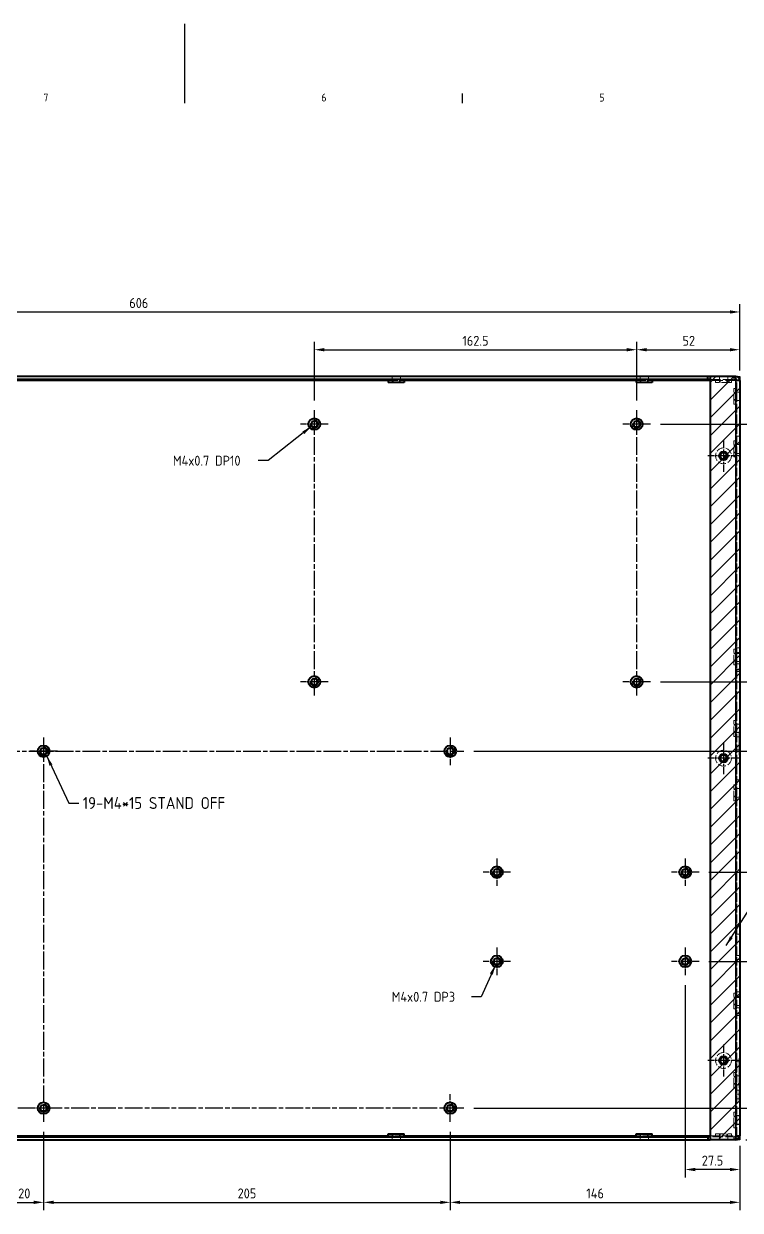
# Model space of a CAD drawing. Header units: millimetres. Extents: x 0 to 1682, y 0 to 1188.
# Drawn here: x 760 to 1121, y 590 to 1188 of the extents above; entities that cross this region are included whole.
import ezdxf

# ---------------------------------------------------------------- set-up
doc = ezdxf.new("R2010")
doc.units = ezdxf.units.MM
doc.header["$LTSCALE"] = 2
doc.linetypes.add('CHAIN', pattern=[0.3543, 0.2362, -0.0295, 0.0591, -0.0295])
doc.linetypes.add('DASHED', pattern=[0.2067, 0.1654, -0.0413])
doc.layers.get('0').update_dxf_attribs({"color": 3, "lineweight": 25})
for name, color, linetype, lineweight in [('가려진 것(ISO)', 2, 'DASHED', 18), ('가려진 좁은 것(ISO)', 2, 'DASHED', 18), ('가시적인 것(ISO)', 3, 'Continuous', 40), ('가시적인 좁은 것(ISO)', 3, 'Continuous', 35), ('경계(ISO)', 7, 'Continuous', 25), ('기호(ISO)', 5, 'Continuous', 25), ('스케치 형상(ISO)', 3, 'Continuous', 25), ('중심 표식(ISO)', 1, 'Continuous', 25), ('중심선(ISO)', 1, 'Continuous', 25), ('치수(ISO)', 2, 'Continuous', 25), ('해치(ISO)', 7, 'Continuous', 18)]:
    doc.layers.add(name, color=color, linetype=linetype, lineweight=lineweight)
doc.styles.add('문자 텍스트_PSTEK_POSCO', font='isocp.shx')
doc.styles.add('치수 텍스트_PSTEK_POSCO', font='isocp.shx')
doc.dimstyles.new('치수_PSTEK_POSCO', dxfattribs={"dimscale": 2, "dimtxt": 2.5, "dimasz": 2.5, "dimexe": 2, "dimexo": 2.5, "dimgap": 1, "dimtad": 1, "dimrnd": 1e-08, "dimdsep": 46, "dimtxsty": '치수 텍스트_PSTEK_POSCO', "dimcen": 0.09, "dimdle": 10, "dimclrd": 7, "dimclre": 7, "dimclrt": 2, "dimadec": 1, "dimazin": 2, "dimtfac": 1, "dimtmove": 0, "dimatfit": 3, "dimfxl": 0, "dimtolj": 1, "dimlwd": -1, "dimlwe": -1, "dimarcsym": 0})
doc.dimstyles.new('치수_PSTEK_POSCO$7', dxfattribs={"dimscale": 2, "dimtxt": 2.5, "dimasz": 2.5, "dimexe": 2, "dimexo": 2.5, "dimgap": 1, "dimtad": 1, "dimrnd": 1e-08, "dimdsep": 46, "dimtxsty": '치수 텍스트_PSTEK_POSCO', "dimcen": 0.09, "dimdle": 10, "dimclrd": 7, "dimclre": 7, "dimclrt": 2, "dimadec": 1, "dimazin": 2, "dimtfac": 1, "dimtmove": 0, "dimatfit": 3, "dimfxl": 0, "dimtolj": 1, "dimlwd": -1, "dimlwe": -1, "dimarcsym": 0})

# ---------------------------------------------------------------- blocks, each defined once
blk = doc.blocks.new('경계 Default Border')
at = {"layer": '경계(ISO)'}
blk.add_line((490.58, 574), (490.58, 576.4), dxfattribs=at)
at = {"layer": '경계(ISO)', "flags": 128}
blk.add_lwpolyline([(420.5, 594), (420.5, 574)], dxfattribs=at)
at = {"layer": '경계(ISO)', "color": 2, "char_height": 2, "attachment_point": 7, "style": '문자 텍스트_PSTEK_POSCO'}
for s, insert in [('7', (384.89, 574.4)), ('6', (454.97, 574.38)), ('5', (525.05, 574.38))]:
    blk.add_mtext(s, dxfattribs=dict(at, insert=insert))
blk = doc.blocks.new('*D22')
at = {"layer": 'Defpoints', "color": 0}
for p in [(1068.89, 1023.57), (906.39, 993), (1068.89, 993)]:
    blk.add_point(p, dxfattribs=at)
at = {"layer": '치수(ISO)', "color": 7}
for p, q in [((906.39, 998), (906.39, 1027.57)), ((911.39, 1023.57), (1063.89, 1023.57)), ((1068.89, 998), (1068.89, 1027.57))]:
    blk.add_line(p, q, dxfattribs=at)
for points in [[(911.39, 1024.4), (911.39, 1022.74), (906.39, 1023.57)], [(1063.89, 1024.4), (1063.89, 1022.74), (1068.89, 1023.57)]]:
    blk.add_solid(points, dxfattribs=at)
at = {"layer": '치수(ISO)', "color": 2, "insert": (981.03, 1028.07), "char_height": 5, "attachment_point": 4, "style": '치수 텍스트_PSTEK_POSCO'}
blk.add_mtext('\\A1;162.5', dxfattribs=at)
blk = doc.blocks.new('*D23')
at = {"layer": 'Defpoints', "color": 0}
for p in [(1120.89, 1023.57), (1120.89, 1008.05), (1068.89, 993)]:
    blk.add_point(p, dxfattribs=at)
at = {"layer": '치수(ISO)', "color": 7}
for p, q in [((1068.89, 998), (1068.89, 1027.57)), ((1073.89, 1023.57), (1115.89, 1023.57)), ((1120.89, 1013.05), (1120.89, 1027.57))]:
    blk.add_line(p, q, dxfattribs=at)
for points in [[(1073.89, 1024.4), (1073.89, 1022.74), (1068.89, 1023.57)], [(1115.89, 1024.4), (1115.89, 1022.74), (1120.89, 1023.57)]]:
    blk.add_solid(points, dxfattribs=at)
at = {"layer": '치수(ISO)', "color": 2, "insert": (1091.99, 1028.07), "char_height": 5, "attachment_point": 4, "style": '치수 텍스트_PSTEK_POSCO'}
blk.add_mtext('\\A1;52', dxfattribs=at)
blk = doc.blocks.new('*D26')
at = {"layer": 'Defpoints', "color": 0}
for p in [(749.89, 634.1), (769.89, 634.1), (769.89, 593.51)]:
    blk.add_point(p, dxfattribs=at)
at = {"layer": '치수(ISO)', "color": 7}
for p, q in [((749.89, 629.1), (749.89, 589.51)), ((769.89, 629.1), (769.89, 589.51)), ((754.89, 593.51), (764.89, 593.51))]:
    blk.add_line(p, q, dxfattribs=at)
for points in [[(754.89, 594.34), (754.89, 592.68), (749.89, 593.51)], [(764.89, 594.34), (764.89, 592.68), (769.89, 593.51)]]:
    blk.add_solid(points, dxfattribs=at)
at = {"layer": '치수(ISO)', "color": 2, "insert": (757.07, 598.01), "char_height": 5, "attachment_point": 4, "style": '치수 텍스트_PSTEK_POSCO'}
blk.add_mtext('\\A1;20', dxfattribs=at)
blk = doc.blocks.new('*D27')
at = {"layer": 'Defpoints', "color": 0}
for p in [(769.89, 634.1), (974.89, 634.1), (974.89, 593.51)]:
    blk.add_point(p, dxfattribs=at)
at = {"layer": '치수(ISO)', "color": 7}
for p, q in [((769.89, 629.1), (769.89, 589.51)), ((974.89, 629.1), (974.89, 589.51)), ((774.89, 593.51), (969.89, 593.51))]:
    blk.add_line(p, q, dxfattribs=at)
for points in [[(774.89, 594.34), (774.89, 592.68), (769.89, 593.51)], [(969.89, 594.34), (969.89, 592.68), (974.89, 593.51)]]:
    blk.add_solid(points, dxfattribs=at)
at = {"layer": '치수(ISO)', "color": 2, "insert": (867.72, 598.01), "char_height": 5, "attachment_point": 4, "style": '치수 텍스트_PSTEK_POSCO'}
blk.add_mtext('\\A1;205', dxfattribs=at)
blk = doc.blocks.new('*D28')
at = {"layer": 'Defpoints', "color": 0}
for p in [(974.89, 634.1), (1120.89, 627.05), (1120.89, 593.51)]:
    blk.add_point(p, dxfattribs=at)
at = {"layer": '치수(ISO)', "color": 7}
for p, q in [((974.89, 629.1), (974.89, 589.51)), ((1120.89, 622.05), (1120.89, 589.51)), ((979.89, 593.51), (1115.89, 593.51))]:
    blk.add_line(p, q, dxfattribs=at)
for points in [[(979.89, 594.34), (979.89, 592.68), (974.89, 593.51)], [(1115.89, 594.34), (1115.89, 592.68), (1120.89, 593.51)]]:
    blk.add_solid(points, dxfattribs=at)
at = {"layer": '치수(ISO)', "color": 2, "insert": (1043.51, 598.01), "char_height": 5, "attachment_point": 4, "style": '치수 텍스트_PSTEK_POSCO'}
blk.add_mtext('\\A1;146', dxfattribs=at)
blk = doc.blocks.new('*D29')
at = {"layer": 'Defpoints', "color": 0}
for p in [(981.84, 821.05), (1142.3, 821.05), (981.84, 641.05)]:
    blk.add_point(p, dxfattribs=at)
at = {"layer": '치수(ISO)', "color": 7}
for p, q in [((986.84, 821.05), (1146.3, 821.05)), ((1142.3, 646.05), (1142.3, 816.05)), ((986.84, 641.05), (1146.3, 641.05))]:
    blk.add_line(p, q, dxfattribs=at)
for points in [[(1141.47, 816.05), (1143.14, 816.05), (1142.3, 821.05)], [(1141.47, 646.05), (1143.14, 646.05), (1142.3, 641.05)]]:
    blk.add_solid(points, dxfattribs=at)
at = {"layer": '치수(ISO)', "color": 2, "insert": (1137.8, 727.05), "char_height": 5, "attachment_point": 4, "rotation": 90, "style": '치수 텍스트_PSTEK_POSCO'}
blk.add_mtext('\\A1;180', dxfattribs=at)
blk = doc.blocks.new('*D30')
at = {"layer": 'Defpoints', "color": 0}
for p in [(981.84, 641.05), (1142.3, 641.05), (1118.89, 625.05)]:
    blk.add_point(p, dxfattribs=at)
at = {"layer": '치수(ISO)', "color": 7}
for p, q in [((986.84, 641.05), (1146.3, 641.05)), ((1142.3, 630.05), (1142.3, 636.05)), ((1123.89, 625.05), (1146.3, 625.05))]:
    blk.add_line(p, q, dxfattribs=at)
for points in [[(1141.47, 636.05), (1143.14, 636.05), (1142.3, 641.05)], [(1141.47, 630.05), (1143.14, 630.05), (1142.3, 625.05)]]:
    blk.add_solid(points, dxfattribs=at)
at = {"layer": '치수(ISO)', "color": 2, "insert": (1137.8, 630.68), "char_height": 5, "attachment_point": 4, "rotation": 90, "style": '치수 텍스트_PSTEK_POSCO'}
blk.add_mtext('\\A1;16', dxfattribs=at)
blk = doc.blocks.new('*D38')
at = {"layer": 'Defpoints', "color": 0}
for p in [(1120.89, 1042.62), (514.89, 1008.05), (1120.89, 1008.05)]:
    blk.add_point(p, dxfattribs=at)
at = {"layer": '치수(ISO)', "color": 7}
for p, q in [((514.89, 1013.05), (514.89, 1046.62)), ((519.89, 1042.62), (1115.89, 1042.62)), ((1120.89, 1013.05), (1120.89, 1046.62))]:
    blk.add_line(p, q, dxfattribs=at)
for points in [[(519.89, 1043.45), (519.89, 1041.79), (514.89, 1042.62)], [(1115.89, 1043.45), (1115.89, 1041.79), (1120.89, 1042.62)]]:
    blk.add_solid(points, dxfattribs=at)
at = {"layer": '치수(ISO)', "color": 2, "insert": (813.11, 1047.12), "char_height": 5, "attachment_point": 4, "style": '치수 텍스트_PSTEK_POSCO'}
blk.add_mtext('\\A1;606', dxfattribs=at)
blk = doc.blocks.new('*D106')
at = {"layer": 'Defpoints', "color": 0}
for p in [(1075.84, 986.05), (1075.84, 856.05), (1142.3, 856.05)]:
    blk.add_point(p, dxfattribs=at)
at = {"layer": '치수(ISO)', "color": 7}
for p, q in [((1080.84, 986.05), (1146.3, 986.05)), ((1142.3, 981.05), (1142.3, 861.05)), ((1080.84, 856.05), (1146.3, 856.05))]:
    blk.add_line(p, q, dxfattribs=at)
for points in [[(1141.47, 981.05), (1143.14, 981.05), (1142.3, 986.05)], [(1141.47, 861.05), (1143.14, 861.05), (1142.3, 856.05)]]:
    blk.add_solid(points, dxfattribs=at)
at = {"layer": '치수(ISO)', "color": 2, "insert": (1137.8, 917.05), "char_height": 5, "attachment_point": 4, "rotation": 90, "style": '치수 텍스트_PSTEK_POSCO'}
blk.add_mtext('\\A1;130', dxfattribs=at)
blk = doc.blocks.new('*D107')
at = {"layer": 'Defpoints', "color": 0}
for p in [(1120.89, 1010.05), (1142.3, 1010.05), (1075.84, 986.05)]:
    blk.add_point(p, dxfattribs=at)
at = {"layer": '치수(ISO)', "color": 7}
for p, q in [((1125.89, 1010.05), (1146.3, 1010.05)), ((1142.3, 991.05), (1142.3, 1005.05)), ((1080.84, 986.05), (1146.3, 986.05))]:
    blk.add_line(p, q, dxfattribs=at)
for points in [[(1141.47, 1005.05), (1143.14, 1005.05), (1142.3, 1010.05)], [(1141.47, 991.05), (1143.14, 991.05), (1142.3, 986.05)]]:
    blk.add_solid(points, dxfattribs=at)
at = {"layer": '치수(ISO)', "color": 2, "insert": (1137.8, 994.99), "char_height": 5, "attachment_point": 4, "rotation": 90, "style": '치수 텍스트_PSTEK_POSCO'}
blk.add_mtext('\\A1;24', dxfattribs=at)
blk = doc.blocks.new('*D108')
at = {"layer": 'Defpoints', "color": 0}
for p in [(1100.34, 760.05), (1100.34, 715.05), (1162.55, 715.05)]:
    blk.add_point(p, dxfattribs=at)
at = {"layer": '치수(ISO)', "color": 7}
for p, q in [((1105.34, 760.05), (1166.55, 760.05)), ((1162.55, 755.05), (1162.55, 720.05)), ((1105.34, 715.05), (1166.55, 715.05))]:
    blk.add_line(p, q, dxfattribs=at)
for points in [[(1161.72, 755.05), (1163.39, 755.05), (1162.55, 760.05)], [(1161.72, 720.05), (1163.39, 720.05), (1162.55, 715.05)]]:
    blk.add_solid(points, dxfattribs=at)
at = {"layer": '치수(ISO)', "color": 2, "insert": (1158.05, 734.45), "char_height": 5, "attachment_point": 4, "rotation": 90, "style": '치수 텍스트_PSTEK_POSCO'}
blk.add_mtext('\\A1;45', dxfattribs=at)
blk = doc.blocks.new('*D109')
at = {"layer": 'Defpoints', "color": 0}
for p in [(1100.34, 715.05), (1120.89, 625.05), (1162.55, 625.05)]:
    blk.add_point(p, dxfattribs=at)
at = {"layer": '치수(ISO)', "color": 7}
for p, q in [((1105.34, 715.05), (1166.55, 715.05)), ((1162.55, 710.05), (1162.55, 630.05)), ((1125.89, 625.05), (1166.55, 625.05))]:
    blk.add_line(p, q, dxfattribs=at)
for points in [[(1161.72, 710.05), (1163.39, 710.05), (1162.55, 715.05)], [(1161.72, 630.05), (1163.39, 630.05), (1162.55, 625.05)]]:
    blk.add_solid(points, dxfattribs=at)
at = {"layer": '치수(ISO)', "color": 2, "insert": (1158.05, 667.19), "char_height": 5, "attachment_point": 4, "rotation": 90, "style": '치수 텍스트_PSTEK_POSCO'}
blk.add_mtext('\\A1;90', dxfattribs=at)
blk = doc.blocks.new('*D110')
at = {"layer": 'Defpoints', "color": 0}
for p in [(1093.39, 708.1), (1120.89, 625.05), (1093.39, 610.06)]:
    blk.add_point(p, dxfattribs=at)
at = {"layer": '치수(ISO)', "color": 7}
for p, q in [((1093.39, 703.1), (1093.39, 606.06)), ((1120.89, 620.05), (1120.89, 606.06)), ((1115.89, 610.06), (1098.39, 610.06))]:
    blk.add_line(p, q, dxfattribs=at)
for points in [[(1098.39, 610.89), (1098.39, 609.22), (1093.39, 610.06)], [(1115.89, 610.89), (1115.89, 609.22), (1120.89, 610.06)]]:
    blk.add_solid(points, dxfattribs=at)
at = {"layer": '치수(ISO)', "color": 2, "insert": (1101.72, 614.56), "char_height": 5, "attachment_point": 4, "style": '치수 텍스트_PSTEK_POSCO'}
blk.add_mtext('\\A1;27.5', dxfattribs=at)

msp = doc.modelspace()

# ---------------------------------------------------------------- hatches: boundary and pattern name
at = {"layer": '해치(ISO)'}
h = msp.add_hatch(dxfattribs=at)
h.set_pattern_fill('ANSI31', color=1, scale=50.8, style=0)
h.set_pattern_definition([(45, (0, 0), (-4.490128, 4.490128), [])])
h.paths.add_polyline_path([(1105.8858, 1010.0492), (1105.8858, 625.0492), (1120.8858, 625.0492), (1120.8858, 1010.0492)])

# ---------------------------------------------------------------- linework, layer by layer
at = {"layer": '가려진 것(ISO)', "ltscale": 1.428422}
for p, q in [((945.5858, 1010.0492), (945.5858, 1008.5492)), ((945.6858, 1008.5492), (945.6858, 1007.0492)), ((946.0648, 1007.0492), (946.0648, 1008.5492)), ((949.3068, 1007.0492), (949.3068, 1008.5492)), ((949.6858, 1007.0492), (949.6858, 1008.5492)), ((949.7858, 1010.0492), (949.7858, 1008.5492)), ((1070.5858, 1010.0492), (1070.5858, 1008.5492)), ((1070.6858, 1008.5492), (1070.6858, 1007.0492)), ((1071.0648, 1007.0492), (1071.0648, 1008.5492)), ((1074.3068, 1007.0492), (1074.3068, 1008.5492)), ((1074.6858, 1007.0492), (1074.6858, 1008.5492)), ((1074.7858, 1010.0492), (1074.7858, 1008.5492)), ((1108.6858, 1008.5492), (1108.6858, 1007.0492)), ((1110.5858, 1010.0492), (1110.5858, 1008.5492)), ((1110.6858, 1008.5492), (1110.6858, 1007.0492)), ((1111.0648, 1007.0492), (1111.0648, 1008.5492)), ((1114.3068, 1007.0492), (1114.3068, 1008.5492)), ((1114.6858, 1007.0492), (1114.6858, 1008.5492)), ((1114.7858, 1010.0492), (1114.7858, 1008.5492)), ((1116.6858, 1008.5492), (1116.6858, 1007.0492)), ((1119.3858, 1004.0492), (1117.8858, 1004.0492)), ((1119.3858, 1002.0492), (1117.8858, 1002.0492)), ((1119.3858, 1001.6702), (1117.8858, 1001.6702)), ((1119.3858, 1002.1492), (1120.8858, 1002.1492)), ((1119.3858, 998.4282), (1117.8858, 998.4282)), ((1117.8858, 998.0492), (1119.3858, 998.0492)), ((1119.3858, 996.0492), (1117.8858, 996.0492)), ((1119.3858, 997.9492), (1120.8858, 997.9492)), ((1119.3858, 977.5492), (1117.8858, 977.5492)), ((1119.3858, 975.5492), (1117.8858, 975.5492)), ((1119.3858, 980.0492), (1120.8858, 980.0492)), ((1119.3858, 975.7992), (1120.8858, 975.7992)), ((1119.3858, 975.1702), (1117.8858, 975.1702)), ((1119.3858, 971.9282), (1117.8858, 971.9282)), ((1117.8858, 971.5492), (1119.3858, 971.5492)), ((1119.3858, 971.2992), (1120.8858, 971.2992)), ((1119.3858, 969.5492), (1117.8858, 969.5492)), ((1119.3858, 872.5492), (1117.8858, 872.5492)), ((1119.3858, 870.5492), (1117.8858, 870.5492)), ((1119.3858, 870.1702), (1117.8858, 870.1702)), ((1119.3858, 873.1234), (1120.8858, 873.1234)), ((1119.3858, 870.7992), (1120.8858, 870.7992)), ((1120.8858, 870.3819), (1119.3858, 870.3819)), ((1119.3858, 866.9282), (1117.8858, 866.9282)), ((1117.8858, 866.5492), (1119.3858, 866.5492)), ((1119.3858, 864.5492), (1117.8858, 864.5492)), ((1119.3858, 866.2992), (1120.8858, 866.2992)), ((1119.3858, 862.0492), (1120.8858, 862.0492)), ((1120.8858, 861.2636), (1119.3858, 861.2636)), ((1119.3858, 836.5492), (1117.8858, 836.5492)), ((1119.3858, 834.5492), (1117.8858, 834.5492)), ((1119.3858, 834.1702), (1117.8858, 834.1702)), ((1119.3858, 834.6492), (1120.8858, 834.6492)), ((1119.3858, 830.9282), (1117.8858, 830.9282)), ((1117.8858, 830.5492), (1119.3858, 830.5492)), ((1119.3858, 828.5492), (1117.8858, 828.5492)), ((1119.3858, 830.4492), (1120.8858, 830.4492)), ((1119.3858, 828.2992), (1120.8858, 828.2992)), ((1119.3858, 821.7992), (1120.8858, 821.7992)), ((1119.3858, 804.0492), (1117.8858, 804.0492)), ((1119.3858, 802.0492), (1117.8858, 802.0492)), ((1119.3858, 806.5492), (1120.8858, 806.5492)), ((1119.3858, 802.2992), (1120.8858, 802.2992)), ((1119.3858, 801.6702), (1117.8858, 801.6702)), ((1119.3858, 798.4282), (1117.8858, 798.4282)), ((1117.8858, 798.0492), (1119.3858, 798.0492)), ((1119.3858, 796.0492), (1117.8858, 796.0492)), ((1119.3858, 797.7992), (1120.8858, 797.7992)), ((1119.3858, 733.2992), (1120.8858, 733.2992)), ((1119.3858, 728.7992), (1120.8858, 728.7992)), ((1120.8858, 718.0492), (1119.3858, 718.0492)), ((1119.3858, 699.0492), (1117.8858, 699.0492)), ((1119.3858, 697.0492), (1117.8858, 697.0492)), ((1119.3858, 696.6702), (1117.8858, 696.6702)), ((1119.3858, 699.6234), (1120.8858, 699.6234)), ((1119.3858, 697.2992), (1120.8858, 697.2992)), ((1120.8858, 696.8819), (1119.3858, 696.8819)), ((1119.3858, 693.4282), (1117.8858, 693.4282)), ((1117.8858, 693.0492), (1119.3858, 693.0492)), ((1119.3858, 691.0492), (1117.8858, 691.0492)), ((1119.3858, 692.7992), (1120.8858, 692.7992)), ((1119.3858, 688.5492), (1120.8858, 688.5492)), ((1120.8858, 687.7636), (1119.3858, 687.7636)), ((1119.3858, 659.0492), (1117.8858, 659.0492)), ((1119.3858, 664.2992), (1120.8858, 664.2992)), ((1119.3858, 657.0492), (1117.8858, 657.0492)), ((1119.3858, 656.6702), (1117.8858, 656.6702)), ((1119.3858, 653.4282), (1117.8858, 653.4282)), ((1117.8858, 653.0492), (1119.3858, 653.0492)), ((1119.3858, 657.2992), (1120.8858, 657.2992)), ((1119.3858, 652.7992), (1120.8858, 652.7992)), ((1119.3858, 651.0492), (1117.8858, 651.0492)), ((1120.8858, 648.0492), (1119.3858, 648.0492)), ((1119.3858, 645.7992), (1120.8858, 645.7992)), ((1119.3858, 639.0492), (1117.8858, 639.0492)), ((1119.3858, 637.0492), (1117.8858, 637.0492)), ((1119.3858, 636.6702), (1117.8858, 636.6702)), ((1119.3858, 637.2992), (1120.8858, 637.2992)), ((1119.3858, 637.1492), (1120.8858, 637.1492)), ((1119.3858, 633.4282), (1117.8858, 633.4282)), ((1117.8858, 633.0492), (1119.3858, 633.0492)), ((1119.3858, 631.0492), (1117.8858, 631.0492)), ((1119.3858, 632.9492), (1120.8858, 632.9492)), ((1119.3858, 632.7992), (1120.8858, 632.7992)), ((945.5858, 626.5492), (945.5858, 625.0492)), ((945.6858, 628.0492), (945.6858, 626.5492)), ((946.0648, 626.5492), (946.0648, 628.0492)), ((949.3068, 626.5492), (949.3068, 628.0492)), ((949.6858, 626.5492), (949.6858, 628.0492)), ((949.7858, 626.5492), (949.7858, 625.0492)), ((1070.5858, 626.5492), (1070.5858, 625.0492)), ((1070.6858, 628.0492), (1070.6858, 626.5492)), ((1071.0648, 626.5492), (1071.0648, 628.0492)), ((1074.3068, 626.5492), (1074.3068, 628.0492)), ((1074.6858, 626.5492), (1074.6858, 628.0492)), ((1074.7858, 626.5492), (1074.7858, 625.0492)), ((1108.6858, 626.5492), (1108.6858, 628.0492)), ((1110.5858, 626.5492), (1110.5858, 625.0492)), ((1110.6858, 628.0492), (1110.6858, 626.5492)), ((1111.0648, 626.5492), (1111.0648, 628.0492)), ((1114.3068, 626.5492), (1114.3068, 628.0492)), ((1114.6858, 626.5492), (1114.6858, 628.0492)), ((1114.7858, 626.5492), (1114.7858, 625.0492)), ((1116.6858, 626.5492), (1116.6858, 628.0492))]:
    msp.add_line(p, q, dxfattribs=at)
at = {"layer": '가려진 것(ISO)', "ltscale": 15.72327}
for p, q in [((1105.8858, 1008.5492), (1118.8858, 1008.5492)), ((1118.8858, 626.5492), (1105.8858, 626.5492))]:
    msp.add_line(p, q, dxfattribs=at)
at = {"layer": '가려진 것(ISO)', "ltscale": 15.198803}
for p, q in [((1116.6858, 1007.0492), (1108.6858, 1007.0492)), ((1117.8858, 996.0492), (1117.8858, 1004.0492)), ((1117.8858, 969.5492), (1117.8858, 977.5492)), ((1117.8858, 864.5492), (1117.8858, 872.5492)), ((1117.8858, 828.5492), (1117.8858, 836.5492)), ((1117.8858, 796.0492), (1117.8858, 804.0492)), ((1117.8858, 691.0492), (1117.8858, 699.0492)), ((1117.8858, 651.0492), (1117.8858, 659.0492)), ((1117.8858, 631.0492), (1117.8858, 639.0492)), ((1108.6858, 628.0492), (1116.6858, 628.0492))]:
    msp.add_line(p, q, dxfattribs=at)
at = {"layer": '가려진 것(ISO)', "ltscale": 1.261536}
for p, q in [((1117.8251, 1008.7245), (1117.8251, 1010.0492)), ((1117.8251, 626.374), (1117.8251, 625.0492))]:
    msp.add_line(p, q, dxfattribs=at)
at = {"layer": '가려진 것(ISO)', "ltscale": 0.166787}
for p, q in [((1117.8251, 1008.5492), (1117.8251, 1008.7245)), ((1117.8251, 626.5492), (1117.8251, 626.374))]:
    msp.add_line(p, q, dxfattribs=at)
at = {"layer": '가려진 것(ISO)', "ltscale": 12.980641}
msp.add_line((1119.3858, 627.0492), (1119.3858, 1008.0492), dxfattribs=at)
at = {"layer": '가려진 것(ISO)', "ltscale": 0.009423}
for p, q in [((1120.8858, 830.7492), (1120.8958, 830.7492)), ((1120.8858, 829.0492), (1120.8958, 829.0492)), ((1120.8858, 827.5492), (1120.8958, 827.5492)), ((1120.8858, 826.5492), (1120.8958, 826.5492)), ((1120.8858, 825.3992), (1120.8958, 825.3992)), ((1120.8858, 824.6992), (1120.8958, 824.6992)), ((1120.8858, 823.5492), (1120.8958, 823.5492)), ((1120.8858, 822.5492), (1120.8958, 822.5492)), ((1120.8858, 821.0492), (1120.8958, 821.0492)), ((1120.8858, 819.3492), (1120.8958, 819.3492)), ((1120.8858, 666.221), (1120.8958, 666.221)), ((1120.8858, 665.0274), (1120.8958, 665.0274)), ((1120.8858, 663.2526), (1120.8958, 663.2526)), ((1120.8858, 663.2478), (1120.8958, 663.2478)), ((1120.8858, 662.5428), (1120.8958, 662.5428)), ((1120.8858, 662.0808), (1120.8958, 662.0808)), ((1120.8858, 660.7316), (1120.8958, 660.7316)), ((1120.8858, 659.9463), (1120.8958, 659.9463)), ((1120.8858, 658.033), (1120.8958, 658.033)), ((1120.8858, 657.2332), (1120.8958, 657.2332)), ((1120.8858, 655.405), (1120.8958, 655.405)), ((1120.8858, 654.6052), (1120.8958, 654.6052)), ((1120.8858, 652.7478), (1120.8958, 652.7478)), ((1120.8858, 652.1449), (1120.8958, 652.1449)), ((1120.8858, 651.4982), (1120.8958, 651.4982)), ((1120.8858, 649.264), (1120.8958, 649.264)), ((1120.8858, 648.9552), (1120.8958, 648.9552)), ((1120.8858, 648.8556), (1120.8958, 648.8556)), ((1120.8858, 648.6368), (1120.8958, 648.6368)), ((1120.8858, 647.8855), (1120.8958, 647.8855)), ((1120.8858, 647.6716), (1120.8958, 647.6716)), ((1120.8858, 647.5768), (1120.8958, 647.5768)), ((1120.8858, 647.5452), (1120.8958, 647.5452)), ((1120.8858, 647.3045), (1120.8958, 647.3045)), ((1120.8858, 647.2632), (1120.8958, 647.2632)), ((1120.8858, 646.8888), (1120.8958, 646.8888)), ((1120.8858, 645.8653), (1120.8958, 645.8653)), ((1120.8858, 645.7267), (1120.8958, 645.7267)), ((1120.8858, 645.6489), (1120.8958, 645.6489)), ((1120.8858, 644.9123), (1120.8958, 644.9123)), ((1120.8858, 644.4066), (1120.8958, 644.4066))]:
    msp.add_line(p, q, dxfattribs=at)
at = {"layer": '가려진 것(ISO)', "ltscale": 12.159042}
for centre in [(1112.6858, 970.0492), (1112.6858, 817.5492), (1112.6858, 665.0492)]:
    msp.add_circle(centre, 4, dxfattribs=at)
at = {"layer": '가려진 것(ISO)', "ltscale": 2.644453}
for points, knots in [([(1118.7151, 1008.5492), (1118.4509, 1009.307), (1118.1867, 1009.916), (1117.9225, 1010.0285), (1117.89, 1010.0423), (1117.8576, 1010.0492), (1117.8251, 1010.0492)], [0.25268026, 0.25268026, 0.25268026, 0.25268026, 1.42653263, 1.42653263, 1.42653263, 1.57079633, 1.57079633, 1.57079633, 1.57079633]), ([(1117.8251, 625.0492), (1118.0893, 625.0492), (1118.3535, 625.5543), (1118.6177, 626.276), (1118.6502, 626.3647), (1118.6827, 626.4561), (1118.7151, 626.5492)], [0, 0, 0, 0, 1.17385238, 1.17385238, 1.17385238, 1.31811607, 1.31811607, 1.31811607, 1.31811607])]:
    msp.add_open_spline(points, degree=3, knots=knots, dxfattribs=at)
at = {"layer": '가려진 것(ISO)', "ltscale": 1.253394}
for points in [[(1118.8858, 1008.0492), (1118.5322, 1008.311), (1118.1786, 1008.5492), (1117.8251, 1008.5492)], [(1118.8858, 627.0492), (1118.5322, 626.7874), (1118.1786, 626.5492), (1117.8251, 626.5492)]]:
    msp.add_open_spline(points, degree=3, dxfattribs=at)
at = {"layer": '가려진 것(ISO)', "ltscale": 0.507866}
for points in [[(1118.8858, 1008.0492), (1118.8289, 1008.2177), (1118.772, 1008.3861), (1118.7151, 1008.5492)], [(1118.7151, 626.5492), (1118.772, 626.7123), (1118.8289, 626.8808), (1118.8858, 627.0492)]]:
    msp.add_open_spline(points, degree=3, dxfattribs=at)
at = {"layer": '가려진 좁은 것(ISO)', "ltscale": 7.618686}
for p, q in [((951.6858, 1008.0492), (943.6858, 1008.0492)), ((1076.6858, 1008.0492), (1068.6858, 1008.0492)), ((943.6858, 627.0492), (951.6858, 627.0492)), ((1068.6858, 627.0492), (1076.6858, 627.0492))]:
    msp.add_line(p, q, dxfattribs=at)
at = {"layer": '가려진 좁은 것(ISO)', "ltscale": 15.72327}
for p, q in [((1118.8858, 1008.0492), (1105.8858, 1008.0492)), ((1105.8858, 627.0492), (1118.8858, 627.0492))]:
    msp.add_line(p, q, dxfattribs=at)
at = {"layer": '가려진 좁은 것(ISO)', "ltscale": 1.428422}
for p, q in [((1120.8858, 865.1344), (1119.3858, 865.1344)), ((1120.8858, 862.3929), (1119.3858, 862.3929)), ((1120.8858, 716.0492), (1119.3858, 716.0492)), ((1120.8858, 691.6344), (1119.3858, 691.6344)), ((1120.8858, 688.8929), (1119.3858, 688.8929)), ((1120.8858, 650.0492), (1119.3858, 650.0492))]:
    msp.add_line(p, q, dxfattribs=at)
at = {"layer": '가려진 좁은 것(ISO)', "ltscale": 0.009423}
for p, q in [((1120.8858, 666.012), (1120.8958, 666.012)), ((1120.8858, 666.0095), (1120.8958, 666.0095)), ((1120.8858, 665.9828), (1120.8958, 665.9828)), ((1120.8858, 665.606), (1120.8958, 665.606)), ((1120.8858, 665.5938), (1120.8958, 665.5938)), ((1120.8858, 665.5792), (1120.8958, 665.5792)), ((1120.8858, 664.6627), (1120.8958, 664.6627)), ((1120.8858, 662.9633), (1120.8958, 662.9633)), ((1120.8858, 662.8831), (1120.8958, 662.8831)), ((1120.8858, 662.7397), (1120.8958, 662.7397)), ((1120.8858, 662.6983), (1120.8958, 662.6983)), ((1120.8858, 662.5282), (1120.8958, 662.5282)), ((1120.8858, 662.2218), (1120.8958, 662.2218)), ((1120.8858, 658.5265), (1120.8958, 658.5265)), ((1120.8858, 656.7397), (1120.8958, 656.7397)), ((1120.8858, 655.8985), (1120.8958, 655.8985)), ((1120.8858, 654.1116), (1120.8958, 654.1116)), ((1120.8858, 653.1854), (1120.8958, 653.1854)), ((1120.8858, 653.144), (1120.8958, 653.144)), ((1120.8858, 652.6189), (1120.8958, 652.6189)), ((1120.8858, 652.5898), (1120.8958, 652.5898)), ((1120.8858, 652.4196), (1120.8958, 652.4196)), ((1120.8858, 652.2786), (1120.8958, 652.2786)), ((1120.8858, 652.1473), (1120.8958, 652.1473)), ((1120.8858, 652.0914), (1120.8958, 652.0914)), ((1120.8858, 651.6854), (1120.8958, 651.6854)), ((1120.8858, 649.3466), (1120.8958, 649.3466)), ((1120.8858, 648.7486), (1120.8958, 648.7486)), ((1120.8858, 648.2672), (1120.8958, 648.2672)), ((1120.8858, 647.7907), (1120.8958, 647.7907)), ((1120.8858, 646.2737), (1120.8958, 646.2737)), ((1120.8858, 646.1619), (1120.8958, 646.1619)), ((1120.8858, 645.576), (1120.8958, 645.576)), ((1120.8858, 645.5128), (1120.8958, 645.5128)), ((1120.8858, 645.503), (1120.8958, 645.503)), ((1120.8858, 645.4787), (1120.8958, 645.4787)), ((1120.8858, 645.2648), (1120.8958, 645.2648)), ((1120.8858, 645.1675), (1120.8958, 645.1675)), ((1120.8858, 645.1238), (1120.8958, 645.1238)), ((1120.8858, 645.0411), (1120.8958, 645.0411)), ((1120.8858, 645.0314), (1120.8958, 645.0314)), ((1120.8858, 644.7202), (1120.8958, 644.7202))]:
    msp.add_line(p, q, dxfattribs=at)
at = {"layer": '가시적인 것(ISO)'}
for p, q in [((1104.8251, 1010.0492), (530.9464, 1010.0492)), ((1104.8251, 1008.5492), (530.9464, 1008.5492)), ((943.6858, 1008.5492), (943.6858, 1007.0492)), ((951.6858, 1007.0492), (943.6858, 1007.0492)), ((951.6858, 1008.5492), (951.6858, 1007.0492)), ((1068.6858, 1008.5492), (1068.6858, 1007.0492)), ((1076.6858, 1007.0492), (1068.6858, 1007.0492)), ((1076.6858, 1008.5492), (1076.6858, 1007.0492)), ((1105.8858, 1010.0492), (1104.8251, 1010.0492)), ((1104.8251, 1008.5492), (1104.8251, 1010.0492)), ((1105.8858, 1008.5492), (1104.8251, 1008.5492)), ((1118.8858, 1010.0492), (1105.8858, 1010.0492)), ((1105.8858, 1010.0492), (1105.8858, 625.0492)), ((1118.8858, 1008.0492), (1118.8858, 1010.0492)), ((1119.3858, 1008.0492), (1118.8858, 1008.0492)), ((1120.8858, 1008.0492), (1119.3858, 1008.0492)), ((1120.8858, 1008.0492), (1120.8858, 627.0492)), ((1120.8858, 831.0492), (1120.8958, 831.0492)), ((1120.8958, 819.0492), (1120.8958, 831.0492)), ((1120.8858, 819.0492), (1120.8958, 819.0492)), ((1120.8858, 666.311), (1120.8958, 666.311)), ((1120.8858, 664.3053), (1120.8958, 664.3053)), ((1120.8858, 663.9479), (1120.8958, 663.9479)), ((1120.8858, 662.0201), (1120.8958, 662.0201)), ((1120.8858, 661.8304), (1120.8958, 661.8304)), ((1120.8858, 661.7624), (1120.8958, 661.7624)), ((1120.8858, 661.0014), (1120.8958, 661.0014)), ((1120.8858, 660.3499), (1120.8958, 660.3499)), ((1120.8858, 659.6959), (1120.8958, 659.6959)), ((1120.8858, 658.9155), (1120.8958, 658.9155)), ((1120.8858, 658.7891), (1120.8958, 658.7891)), ((1120.8958, 661.0014), (1120.8958, 661.7624)), ((1120.8958, 660.3499), (1120.8958, 661.0014)), ((1120.8958, 659.6959), (1120.8958, 660.3499)), ((1120.8958, 658.9155), (1120.8958, 659.6959)), ((1120.8858, 656.4771), (1120.8958, 656.4771)), ((1120.8858, 656.1611), (1120.8958, 656.1611)), ((1120.8858, 653.8491), (1120.8958, 653.8491)), ((1120.8858, 653.5039), (1120.8958, 653.5039)), ((1120.8858, 653.4212), (1120.8958, 653.4212)), ((1120.8958, 651.4325), (1120.8958, 653.4212)), ((1120.8858, 651.4325), (1120.8958, 651.4325)), ((1120.8858, 651.3718), (1120.8958, 651.3718)), ((1120.8858, 651.3037), (1120.8958, 651.3037)), ((1120.8858, 649.7186), (1120.8958, 649.7186)), ((1120.8858, 649.6068), (1120.8958, 649.6068)), ((1120.8858, 649.1838), (1120.8958, 649.1838)), ((1120.8858, 648.9771), (1120.8958, 648.9771)), ((1120.8858, 646.8134), (1120.8958, 646.8134)), ((1120.8858, 646.4828), (1120.8958, 646.4828)), ((1120.8858, 646.405), (1120.8958, 646.405)), ((1120.8958, 651.3037), (1120.8958, 651.3718)), ((1120.8958, 649.1838), (1120.8958, 649.6068)), ((1120.8958, 648.9771), (1120.8958, 649.1838)), ((1120.8858, 644.3434), (1120.8958, 644.3434)), ((1120.8858, 644.3288), (1120.8958, 644.3288)), ((1120.8858, 644.2559), (1120.8958, 644.2559)), ((1120.8958, 644.2559), (1120.8958, 644.3288)), ((530.9464, 626.5492), (1104.8251, 626.5492)), ((530.9464, 625.0492), (1104.8251, 625.0492)), ((943.6858, 628.0492), (951.6858, 628.0492)), ((943.6858, 626.5492), (943.6858, 628.0492)), ((951.6858, 626.5492), (951.6858, 628.0492)), ((1068.6858, 628.0492), (1076.6858, 628.0492)), ((1068.6858, 626.5492), (1068.6858, 628.0492)), ((1076.6858, 626.5492), (1076.6858, 628.0492)), ((1105.8858, 626.5492), (1104.8251, 626.5492)), ((1104.8251, 626.5492), (1104.8251, 625.0492)), ((1104.8251, 625.0492), (1105.8858, 625.0492)), ((1118.8858, 625.0492), (1105.8858, 625.0492)), ((1118.8858, 625.0492), (1118.8858, 627.0492)), ((1118.8858, 627.0492), (1119.3858, 627.0492)), ((1119.3858, 627.0492), (1120.8858, 627.0492))]:
    msp.add_line(p, q, dxfattribs=at)
for centre, radius in [((906.3858, 986.0492), 2.95), ((906.3858, 986.0492), 1.621), ((1068.8858, 986.0492), 2.95), ((1068.8858, 986.0492), 1.621), ((1112.6858, 970.0492), 2.15), ((1112.6858, 970.0492), 1.621), ((906.3858, 856.0492), 2.95), ((906.3858, 856.0492), 1.621), ((1068.8858, 856.0492), 2.95), ((1068.8858, 856.0492), 1.621), ((769.8858, 821.0492), 2.95), ((769.8858, 821.0492), 1.621), ((974.8858, 821.0492), 2.95), ((974.8858, 821.0492), 1.621), ((1112.6858, 817.5492), 2.15), ((1112.6858, 817.5492), 1.621), ((998.3858, 760.0492), 2.95), ((998.3858, 760.0492), 1.621), ((1093.3858, 760.0492), 2.95), ((1093.3858, 760.0492), 1.621), ((998.3858, 715.0492), 2.95), ((998.3858, 715.0492), 1.621), ((1093.3858, 715.0492), 2.95), ((1093.3858, 715.0492), 1.621), ((1112.6858, 665.0492), 2.15), ((1112.6858, 665.0492), 1.621), ((769.8858, 641.0492), 2.95), ((769.8858, 641.0492), 1.621), ((974.8858, 641.0492), 2.95), ((974.8858, 641.0492), 1.621)]:
    msp.add_circle(centre, radius, dxfattribs=at)
for centre, radius, start, end in [((1118.8858, 1008.0492), 2, 0, 90), ((1118.8858, 1008.0492), 0.5, 0, 90), ((1118.8858, 627.0492), 0.5, 270, 0), ((1118.8858, 627.0492), 2, 270, 0)]:
    msp.add_arc(centre, radius, start, end, dxfattribs=at)
for points in [[(1120.8958, 665.5598), (1120.8958, 665.747), (1120.8958, 666.1214), (1120.8958, 666.311)], [(1120.8958, 664.687), (1120.8958, 664.8547), (1120.8958, 665.3118), (1120.8958, 665.5598)], [(1120.8958, 664.3053), (1120.8958, 664.387), (1120.8958, 664.5095), (1120.8958, 664.687)], [(1120.8958, 662.8296), (1120.8958, 663.4131), (1120.8958, 663.734), (1120.8958, 663.9479)], [(1120.8958, 662.0201), (1120.8958, 662.1246), (1120.8958, 662.5914), (1120.8958, 662.8296)], [(1120.8958, 658.529), (1120.8958, 658.6651), (1120.8958, 658.7395), (1120.8958, 658.7891)], [(1120.8958, 657.6343), (1120.8958, 657.9577), (1120.8958, 658.3904), (1120.8958, 658.529)], [(1120.8958, 656.7421), (1120.8958, 656.8831), (1120.8958, 657.328), (1120.8958, 657.6343)], [(1120.8958, 656.4771), (1120.8958, 656.5267), (1120.8958, 656.6011), (1120.8958, 656.7421)], [(1120.8958, 655.9009), (1120.8958, 656.0371), (1120.8958, 656.1115), (1120.8958, 656.1611)], [(1120.8958, 655.0063), (1120.8958, 655.3296), (1120.8958, 655.7624), (1120.8958, 655.9009)], [(1120.8958, 654.1141), (1120.8958, 654.2551), (1120.8958, 654.7), (1120.8958, 655.0063)], [(1120.8958, 653.8491), (1120.8958, 653.8987), (1120.8958, 653.9731), (1120.8958, 654.1141)], [(1120.8958, 653.4212), (1120.8958, 653.4708), (1120.8958, 653.5039)], [(1120.8958, 651.3718), (1120.8958, 651.4007), (1120.8958, 651.4325)], [(1120.8958, 649.6068), (1120.8958, 649.6739), (1120.8958, 649.7186)], [(1120.8958, 648.2648), (1120.8958, 648.4593), (1120.8958, 648.8167), (1120.8958, 648.9771)], [(1120.8958, 646.8134), (1120.8958, 647.1227), (1120.8958, 647.5865), (1120.8958, 648.2648)], [(1120.8958, 646.0987), (1120.8958, 646.2518), (1120.8958, 646.3437), (1120.8958, 646.405)], [(1120.8958, 645.2988), (1120.8958, 645.5663), (1120.8958, 645.9601), (1120.8958, 646.0987)], [(1120.8958, 644.3434), (1120.8958, 644.499), (1120.8958, 645.0241), (1120.8958, 645.2988)], [(1120.8958, 644.3288), (1120.8958, 644.3361), (1120.8958, 644.3434)]]:
    msp.add_open_spline(points, degree=2, dxfattribs=at)
for points, knots in [([(1120.8958, 661.8304), (1120.8958, 661.886), (1120.8958, 661.9694), (1120.8958, 662.0201)], [0, 0, 0, 1, 1.37719263, 1.37719263, 1.37719263]), ([(1120.8958, 646.405), (1120.8958, 646.4144), (1120.8958, 646.4554), (1120.8958, 646.4828)], [0.85248962, 0.85248962, 0.85248962, 1, 2, 2, 2])]:
    msp.add_open_spline(points, degree=2, knots=knots, dxfattribs=at)
at = {"layer": '가시적인 좁은 것(ISO)'}
for p, q in [((943.6858, 1008.0492), (692.0858, 1008.0492)), ((1068.6858, 1008.0492), (951.6858, 1008.0492)), ((1105.8858, 1008.0492), (1076.6858, 1008.0492)), ((1118.8858, 627.0492), (1118.8858, 1008.0492)), ((1120.8858, 665.5598), (1120.8958, 665.5598)), ((1120.8858, 664.687), (1120.8958, 664.687)), ((1120.8858, 662.8296), (1120.8958, 662.8296)), ((1120.8858, 658.529), (1120.8958, 658.529)), ((1120.8858, 657.6343), (1120.8958, 657.6343)), ((1120.8858, 656.7421), (1120.8958, 656.7421)), ((1120.8858, 655.9009), (1120.8958, 655.9009)), ((1120.8858, 655.0063), (1120.8958, 655.0063)), ((1120.8858, 654.1141), (1120.8958, 654.1141)), ((1120.8858, 648.2648), (1120.8958, 648.2648)), ((1120.8858, 646.0987), (1120.8958, 646.0987)), ((1120.8858, 645.2988), (1120.8958, 645.2988)), ((692.0858, 627.0492), (943.6858, 627.0492)), ((951.6858, 627.0492), (1068.6858, 627.0492)), ((1076.6858, 627.0492), (1105.8858, 627.0492))]:
    msp.add_line(p, q, dxfattribs=at)
for centre, start, end in [((906.3858, 986.0492), 170, 80), ((1068.8858, 986.0492), 170, 80), ((1112.6858, 970.0492), 100, 10), ((906.3858, 856.0492), 170, 80), ((1068.8858, 856.0492), 170, 80), ((769.8858, 821.0492), 170, 80), ((974.8858, 821.0492), 170, 80), ((1112.6858, 817.5492), 100, 10), ((998.3858, 760.0492), 170, 80), ((1093.3858, 760.0492), 170, 80), ((998.3858, 715.0492), 170, 80), ((1093.3858, 715.0492), 170, 80), ((1112.6858, 665.0492), 100, 10), ((769.8858, 641.0492), 170, 80), ((974.8858, 641.0492), 170, 80)]:
    msp.add_arc(centre, 2, start, end, dxfattribs=at)
at = {"layer": '스케치 형상(ISO)'}
for p, q in [((1105.8858, 1010.0492), (1120.8858, 1010.0492)), ((1105.8858, 625.0492), (1105.8858, 1010.0492)), ((1120.8858, 1010.0492), (1120.8858, 625.0492)), ((1120.8858, 625.0492), (1105.8858, 625.0492))]:
    msp.add_line(p, q, dxfattribs=at)
at = {"layer": '중심 표식(ISO)', "linetype": 'CHAIN', "ltscale": 7.722792}
for p, q in [((913.3358, 986.0492), (899.4358, 986.0492)), ((1075.8358, 986.0492), (1061.9358, 986.0492)), ((913.3358, 856.0492), (899.4358, 856.0492)), ((1075.8358, 856.0492), (1061.9358, 856.0492)), ((974.8858, 827.9992), (974.8858, 814.0992)), ((776.8358, 821.0492), (762.9358, 821.0492)), ((998.3858, 766.9992), (998.3858, 753.0992)), ((1093.3858, 766.9992), (1093.3858, 753.0992)), ((1005.3358, 760.0492), (991.4358, 760.0492)), ((1100.3358, 760.0492), (1086.4358, 760.0492)), ((998.3858, 721.9992), (998.3858, 708.0992)), ((1093.3858, 721.9992), (1093.3858, 708.0992)), ((1005.3358, 715.0492), (991.4358, 715.0492)), ((1100.3358, 715.0492), (1086.4358, 715.0492)), ((974.8858, 634.0992), (974.8858, 647.9992)), ((776.8358, 641.0492), (762.9358, 641.0492))]:
    msp.add_line(p, q, dxfattribs=at)
at = {"layer": '중심 표식(ISO)', "linetype": 'CHAIN', "ltscale": 8.88956}
for p, q in [((1112.6858, 978.0492), (1112.6858, 962.0492)), ((1120.6858, 970.0492), (1104.6858, 970.0492)), ((1112.6858, 825.5492), (1112.6858, 809.5492)), ((1120.6858, 817.5492), (1104.6858, 817.5492)), ((1112.6858, 673.0492), (1112.6858, 657.0492)), ((1120.6858, 665.0492), (1104.6858, 665.0492))]:
    msp.add_line(p, q, dxfattribs=at)
at = {"layer": '중심선(ISO)', "linetype": 'CHAIN', "ltscale": 19.051651}
for p, q in [((906.3858, 992.9992), (906.3858, 849.0992)), ((1068.8858, 992.9992), (1068.8858, 849.0992)), ((769.8858, 827.9992), (769.8858, 634.0992)), ((532.9358, 821.0492), (981.8358, 821.0492)), ((981.8358, 641.0492), (742.9358, 641.0492))]:
    msp.add_line(p, q, dxfattribs=at)

# ---------------------------------------------------------------- block references
at = {"xscale": 2, "yscale": 2, "zscale": 2}
msp.add_blockref('경계 Default Border', (0, 0), dxfattribs=at)

# ---------------------------------------------------------------- texts
at = {"layer": '기호(ISO)', "color": 2, "char_height": 5, "attachment_point": 4, "line_spacing_factor": 0.4375, "style": '치수 텍스트_PSTEK_POSCO'}
for s, insert, width in [('{M4x0.7 DP10}', (835.0722, 967.6107), 40.97181), ('{M4x0.7 DP3}', (945.4023, 697.1894), 38.166925)]:
    msp.add_mtext(s, dxfattribs=dict(at, insert=insert, width=width))
at = {"layer": '기호(ISO)', "color": 2, "insert": (789.6541, 794.9176), "char_height": 6, "width": 84.028606, "attachment_point": 4, "style": '치수 텍스트_PSTEK_POSCO'}
msp.add_mtext('{\\fISOCP|b0|i0;\\H6.0000;19-M4*15 STAND OFF}', dxfattribs=at)

# ---------------------------------------------------------------- dimensions: what is measured, and where the dimension line sits
at = {"layer": '치수(ISO)', "color": 7}
dim = msp.add_linear_dim(base=(1120.8858, 1042.6192), p1=(514.8858, 1008.0492), p2=(1120.8858, 1008.0492), dimstyle='치수_PSTEK_POSCO', override={"dimdec": 2, "dimtp": 0, "dimtm": 0, "dimtdec": 2, "dimtofl": 0, "dimatfit": 1}, dxfattribs=at)
dim.commit()
dim.dimension.update_dxf_attribs({"geometry": '*D38', "text_midpoint": (817.8858, 1042.6192), "dimtype": 160})
for base, p1, p2, angle, picture, middle in [((1068.8858, 1023.5714), (906.3858, 992.9992), (1068.8858, 992.9992), 180, '*D22', (987.6358, 1023.5714)), ((1120.8858, 1023.5714), (1068.8858, 992.9992), (1120.8858, 1008.0492), 180, '*D23', (1094.8858, 1023.5714)), ((1142.3019, 1010.0492), (1075.8358, 986.0492), (1120.8858, 1010.0492), 90, '*D107', (1142.3019, 998.0492)), ((1142.3019, 856.0492), (1075.8358, 986.0492), (1075.8358, 856.0492), 90, '*D106', (1142.3019, 921.0492)), ((1142.3019, 821.0492), (981.8358, 641.0492), (981.8358, 821.0492), 90, '*D29', (1142.3019, 731.0492)), ((1162.5546, 715.0492), (1100.3358, 760.0492), (1100.3358, 715.0492), 90, '*D108', (1162.5546, 737.5492)), ((1162.5546, 625.0492), (1100.3358, 715.0492), (1120.8858, 625.0492), 90, '*D109', (1162.5546, 670.0492)), ((1093.3858, 610.0579), (1120.8858, 625.0492), (1093.3858, 708.0992), 180, '*D110', (1107.1358, 610.0579)), ((1142.3019, 641.0492), (1118.8858, 625.0492), (981.8358, 641.0492), 90, '*D30', (1142.3019, 633.0492)), ((769.8858, 593.5099), (749.8858, 634.0992), (769.8858, 634.0992), 180, '*D26', (759.8858, 593.5099)), ((974.8858, 593.5099), (769.8858, 634.0992), (974.8858, 634.0992), 180, '*D27', (872.3858, 593.5099)), ((1120.8858, 593.5099), (974.8858, 634.0992), (1120.8858, 627.0492), 180, '*D28', (1047.8858, 593.5099))]:
    dim = msp.add_linear_dim(base=base, p1=p1, p2=p2, angle=angle, dimstyle='치수_PSTEK_POSCO', override={"dimdec": 2, "dimtp": 0, "dimtm": 0, "dimtdec": 2, "dimtofl": 0, "dimatfit": 1}, dxfattribs=at)
    dim.commit()
    dim.dimension.update_dxf_attribs({"geometry": picture, "text_midpoint": middle, "dimtype": 160})

# ---------------------------------------------------------------- leaders
at = {"layer": '기호(ISO)', "color": 7, "annotation_type": 0, "has_hookline": 1}
for points, hookline_direction, text_width in [([(904.8147, 984.8116), (883.044, 967.6107), (878.044, 967.6107)], 1, 35.0039), ([(771.4844, 818.57), (782.6541, 794.9176), (787.6541, 794.9176)], 0, 82.0558), ([(1113.9822, 723.0268), (1159.1807, 794.2144), (1164.1807, 794.2144)], 0, 101.3208), ([(997.6422, 713.1926), (990.5692, 697.1894), (985.5692, 697.1894)], 1, 32.7071)]:
    msp.add_leader(points, dimstyle='치수_PSTEK_POSCO$7', override={"dimtad": 0}, dxfattribs=dict(at, hookline_direction=hookline_direction, text_width=text_width))

doc.saveas('drawing.dxf')
